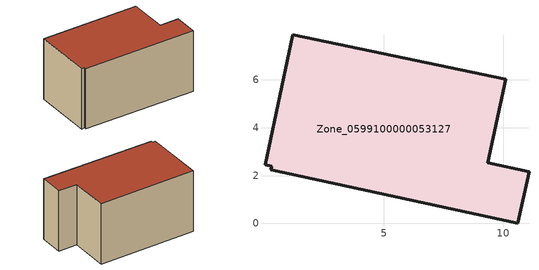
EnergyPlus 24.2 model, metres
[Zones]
Zone_0599100000053127
 floor ground (C_G): 1.2,7.9 10.09,6.03 9.34,2.54 11.07,2.17 10.6,0 0.28,2.24 0.31,2.4 0.03,2.46 z0
 wall outside (C_F): 10.09,6.03 1.2,7.9 0.03,2.46 0.31,2.4 0.28,2.24 10.6,0 11.07,2.17 9.34,2.54 10.09,6.03 z0:5.81
 roof outside (C_R): 0.31,2.4 0.28,2.24 10.6,0 11.07,2.17 9.34,2.54 10.09,6.03 1.2,7.9 0.03,2.46 z5.81
[BUILDING]
Pand.0599100000053127: North Axis=0; Terrain=City; Loads Convergence Tolerance Value=0.04; Temperature Convergence Tolerance Value=0.4; Solar Distribution=FullExterior; Maximum Number of Warmup Days=25; Minimum Number of Warmup Days=1
[Site:Location]
Rotterdam.The.Hague.AP_ZH_NLD Design_Conditions: Latitude=51.96; Longitude=4.45; Time Zone=1; Elevation=-4.5
[SITE:GROUNDTEMPERATURE:BUILDINGSURFACE]
18, 18, 18, 18, 18, 18, 18, 18, 18, 18, 18, 18
[MATERIAL] Thermal Absorptance=0.9; Solar Absorptance=0.7; Visible Absorptance=0.7
Name | Roughness | Thickness | Conductivity | Density | Specific Heat
G.TI.1975-1991 | MediumSmooth | 0.15 | 0.288461 | 540 | 1210
F.TI.1975-1991 | Rough | 0.3 | 0.230769 | 1920 | 840
R.TI.1975-1991 | MediumRough | 0.2 | 0.153846 | 1500 | 1000
[CONSTRUCTION]
C_G: G.TI.1975-1991
C_F: F.TI.1975-1991
C_R: R.TI.1975-1991
[ZONE]
Zone_0599100000053127: Type=1; Multiplier=1; Ceiling Height=Autocalculate; Volume=Autocalculate; Floor Area=autocalculate; Part of Total Floor Area=Yes
[ZONEINFILTRATION:DESIGNFLOWRATE]
Infil_Zone_0599100000053127: Zone or ZoneList or Space or SpaceList=Zone_0599100000053127; Schedule=AlwaysOn; Design Flow Rate Calculation Method=Flow/Area; Flow Rate per Floor Area=0.003; Constant Term Coefficient=1; Temperature Term Coefficient=0; Velocity Term Coefficient=0; Velocity Squared Term Coefficient=0
[HVACTEMPLATE:ZONE:IDEALLOADSAIRSYSTEM]
Zone_0599100000053127: Maximum Heating Supply Air Temperature=50; Minimum Cooling Supply Air Temperature=13; Maximum Heating Supply Air Humidity Ratio=0.0156; Minimum Cooling Supply Air Humidity Ratio=0.0077; Heating Limit=NoLimit; Cooling Limit=NoLimit; Dehumidification Control Type=ConstantSensibleHeatRatio; Cooling Sensible Heat Ratio=0.7; Dehumidification Setpoint=60; Humidification Control Type=None; Humidification Setpoint=30; Outdoor Air Method=None; Outdoor Air Flow Rate per Person=0.00944; Outdoor Air Flow Rate per Zone Floor Area=0; Outdoor Air Flow Rate per Zone=0; Demand Controlled Ventilation Type=None; Outdoor Air Economizer Type=NoEconomizer; Heat Recovery Type=None; Sensible Heat Recovery Effectiveness=0.7; Latent Heat Recovery Effectiveness=0.65
[ZONECONTROL:THERMOSTAT]
ThermostatControl_Zone_0599100000053127: Zone or ZoneList=Zone_0599100000053127; Control Type Schedule=DualSetpointControlType; Control 1=Thermostat_Zone_0599100000053127; Temperature Difference Between Cutout And Setpoint=0
[THERMOSTATSETPOINT:DUALSETPOINT]
Thermostat_Zone_0599100000053127: Heating Setpoint Temperature Schedule=HeatingSetpoint_Zone_0599100000053127; Cooling Setpoint Temperature Schedule=CoolingSetpoint_Zone_0599100000053127
[SCHEDULE:COMPACT]
HeatingSetpoint_Zone_0599100000053127: Through: 12/31, For: AllDays, Until: 24:00, 21
CoolingSetpoint_Zone_0599100000053127: Through: 12/31, For: AllDays, Until: 24:00, 24
DualSetpointControlType: Through: 12/31, For: AllDays, Until: 24:00, 4
AlwaysOn: Through: 12/31, For: AllDays, Until: 24:00, 1
